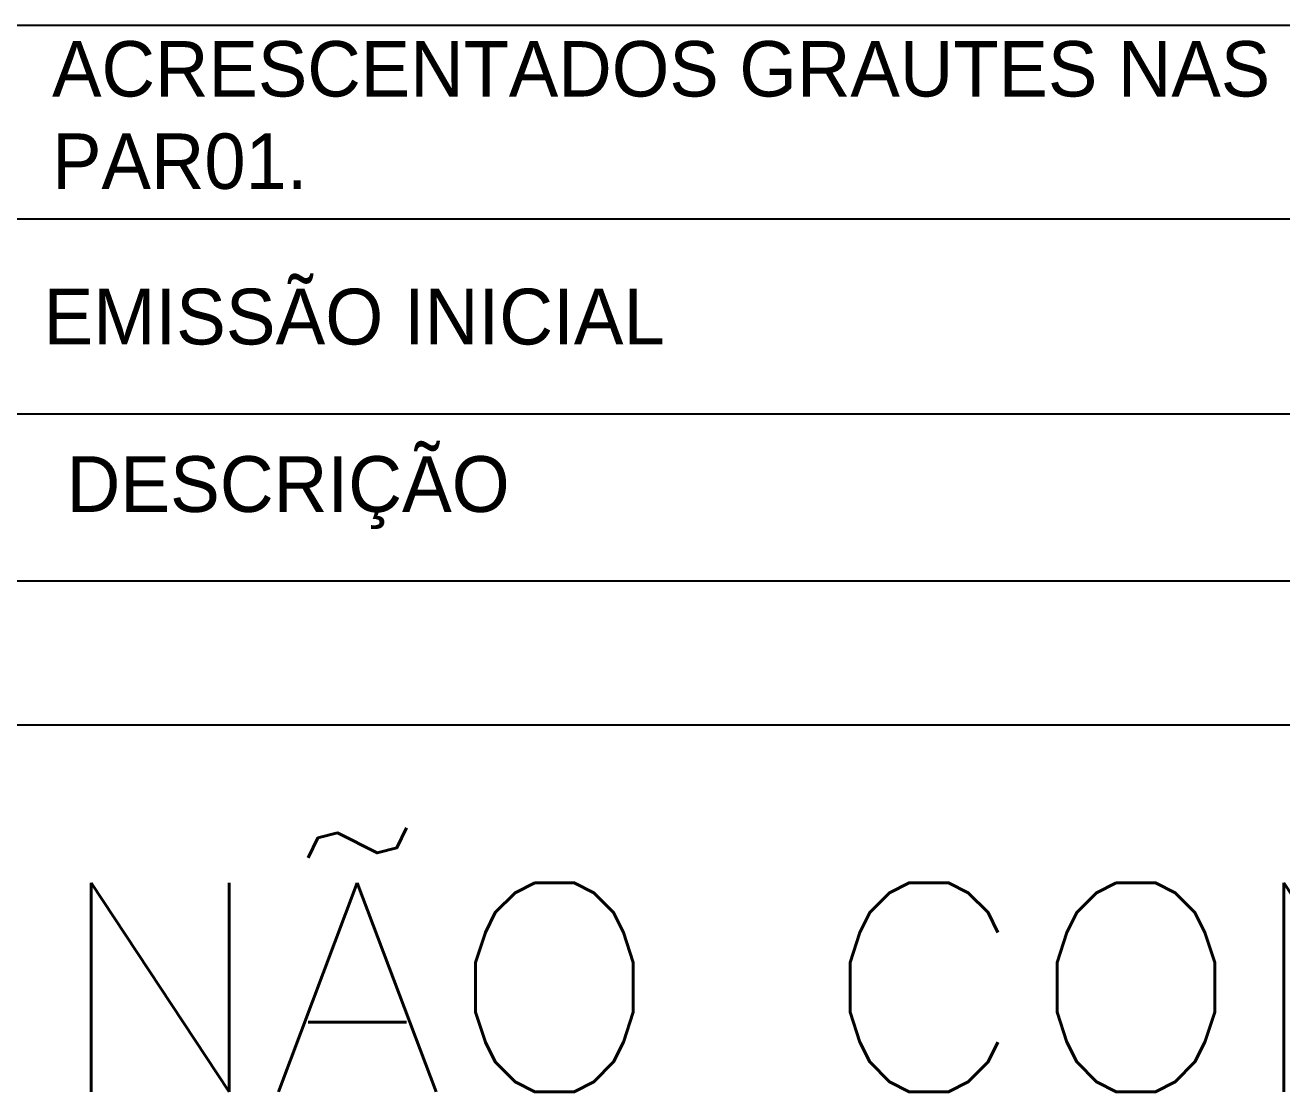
# Model space of a CAD drawing. Extents: x -2 to 121, y -2 to 61.
# Drawn here: x 104.623 to 109.162, y 14.049 to 17.9 of the extents above; entities that cross this region are included whole.
import ezdxf
from ezdxf.enums import TextEntityAlignment as Align

# ---------------------------------------------------------------- set-up
doc = ezdxf.new("R2010")
doc.units = 0
doc.header["$MEASUREMENT"] = 0
doc.layers.get('0').update_dxf_attribs({"linetype": 'CONTINUOUS'})
for name, color, linetype in [('ARQ_CAR-TXT', 7, 'CONTINUOUS'), ('ARQ_TXT-2', 2, 'CONTINUOUS'), ('ARQ_TXT-4', 4, 'CONTINUOUS'), ('ARQ_VISTA 0', 251, 'CONTINUOUS'), ('PSG-NV2-FLH-SELO', 1, 'CONTINUOUS')]:
    doc.layers.add(name, color=color, linetype=linetype)
doc.styles.add('01-MILLEU', font='GOTHIC.TTF')
doc.styles.add('R300', font='SIMPLEX.SHX', dxfattribs={"width": 1.1, "height": 5.5})

# ---------------------------------------------------------------- blocks, each defined once
blk = doc.blocks.new('SELO METROCASA - EXECUTIVO')
at = {"color": 5, "linetype": 'Continuous'}
blk.add_line((-175, 142.842), (-5, 142.842), dxfattribs=at)
at = {"layer": 'PSG-NV2-FLH-SELO'}
blk.add_line((0, 148), (-175, 148), dxfattribs=at)
at = {"layer": 'PSG-NV2-FLH-SELO', "color": 251}
blk.add_lwpolyline([(-175, 160.993), (-164.009, 160.993), (-164.009, 154), (-164.009, 160.993), (-147.664, 160.993), (-147.664, 154), (-147.664, 160.993), (-133.319, 160.993), (-133.319, 154), (-133.319, 160.993), (-12.998, 160.993), (-12.998, 160.993), (0, 160.993)], dxfattribs=at)
at = {"layer": 'PSG-NV2-FLH-SELO'}
blk.add_lwpolyline([(-175, 154), (0, 154)], dxfattribs=at)
at = {"color": 5, "linetype": 'Continuous', "style": 'R300', "width": 1.1}
blk.add_text('CÓPIA NÃO CONTROLADA', height=7.5, dxfattribs=at).set_placement((-168.424, 129.682))
at = {"layer": 'ARQ_CAR-TXT', "color": 4, "style": '01-MILLEU'}
blk.add_attdef('ASSUNTO.DO.PROJETO', (-163.54, 18.209), '', height=3.691, dxfattribs=at)
at = {"layer": 'ARQ_TXT-2', "insert": (-130.418, 152.481), "char_height": 2, "width": 39.35711, "attachment_point": 1, "style": '01-MILLEU'}
blk.add_mtext('DESCRIÇÃO', dxfattribs=at)
at = {"layer": 'ARQ_TXT-2', "style": '01-MILLEU'}
for tag, p, height in [('DESCRIÇÃO.DA.REVISÃO_0', (-131.24, 156.487), 2), ('MC_XXX-XX', (-33.9, 82.8), 1.5), ('RESPONSÁVEL', (-34, 73.46), 1.5), ('COORDENADOR', (-34, 63.46), 1.5), ('XXX-XX', (-33.9, 51.2), 3.65), ('DISCIPLINA', (-33.9, 41.2), 3.65), ('OBRA', (-164.009, 39.314), 3), ('ENDEREÇO', (-164.009, 34.814), 3), ('ESCALA', (-155.509, 2.7), 2)]:
    blk.add_attdef(tag, p, '', height=height, dxfattribs=at)
for tag, p in [('N_REV0', (-169.738, 157.544)), ('R_DES', (-155.836, 157.487)), ('DATA_0', (-140.164, 157.487))]:
    blk.add_attdef(tag, text='', height=2, dxfattribs=at).set_placement(p, align=Align.MIDDLE_CENTER)
blk.add_attdef('DCP', text='', height=3.237, dxfattribs=at).set_placement((-23.618, 17.177), align=Align.MIDDLE_LEFT)
blk.add_attdef('DES', text='', height=2.988, dxfattribs=at).set_placement((-19.841, 12.193), align=Align.MIDDLE)
at = {"layer": 'ARQ_TXT-4', "style": '01-MILLEU'}
blk.add_attdef('CLIENTE', (-164.509, 45.797), '', height=5, dxfattribs=at)
at = {"layer": 'ARQ_VISTA 0', "style": '01-MILLEU'}
blk.add_attdef('LOGO', (-164.509, 77.383), '', height=5, dxfattribs=at)

msp = doc.modelspace()

# ---------------------------------------------------------------- linework, layer by layer
at = {"layer": 'PSG-NV2-FLH-SELO', "color": 251}
msp.add_line((103.03698, 17.900176), (117.9, 17.900176), dxfattribs=at)

# ---------------------------------------------------------------- block references
ref = msp.add_blockref('SELO METROCASA - EXECUTIVO', (117.9, 0.996255), dxfattribs=dict(xscale=0.1006544394922334, yscale=0.1006544394922334, zscale=0.1006544394922334))
ref.add_attrib('DESCRIÇÃO.DA.REVISÃO_0', 'EMISSÃO INICIAL', (104.690081, 16.747372), dxfattribs={"layer": 'ARQ_TXT-2', "height": 0.20130888, "style": '01-MILLEU'})

# ---------------------------------------------------------------- texts
at = {"layer": 'ARQ_TXT-2', "insert": (104.720809, 17.842519), "char_height": 0.2, "width": 12.92007675, "attachment_point": 1, "style": '01-MILLEU'}
msp.add_mtext('ACRESCENTADOS GRAUTES NAS PAREDES PAR09=PAR14 E PAR10=PAR15. ALTERADA JANELA NA PAR01.', dxfattribs=at)

doc.saveas('drawing.dxf')
